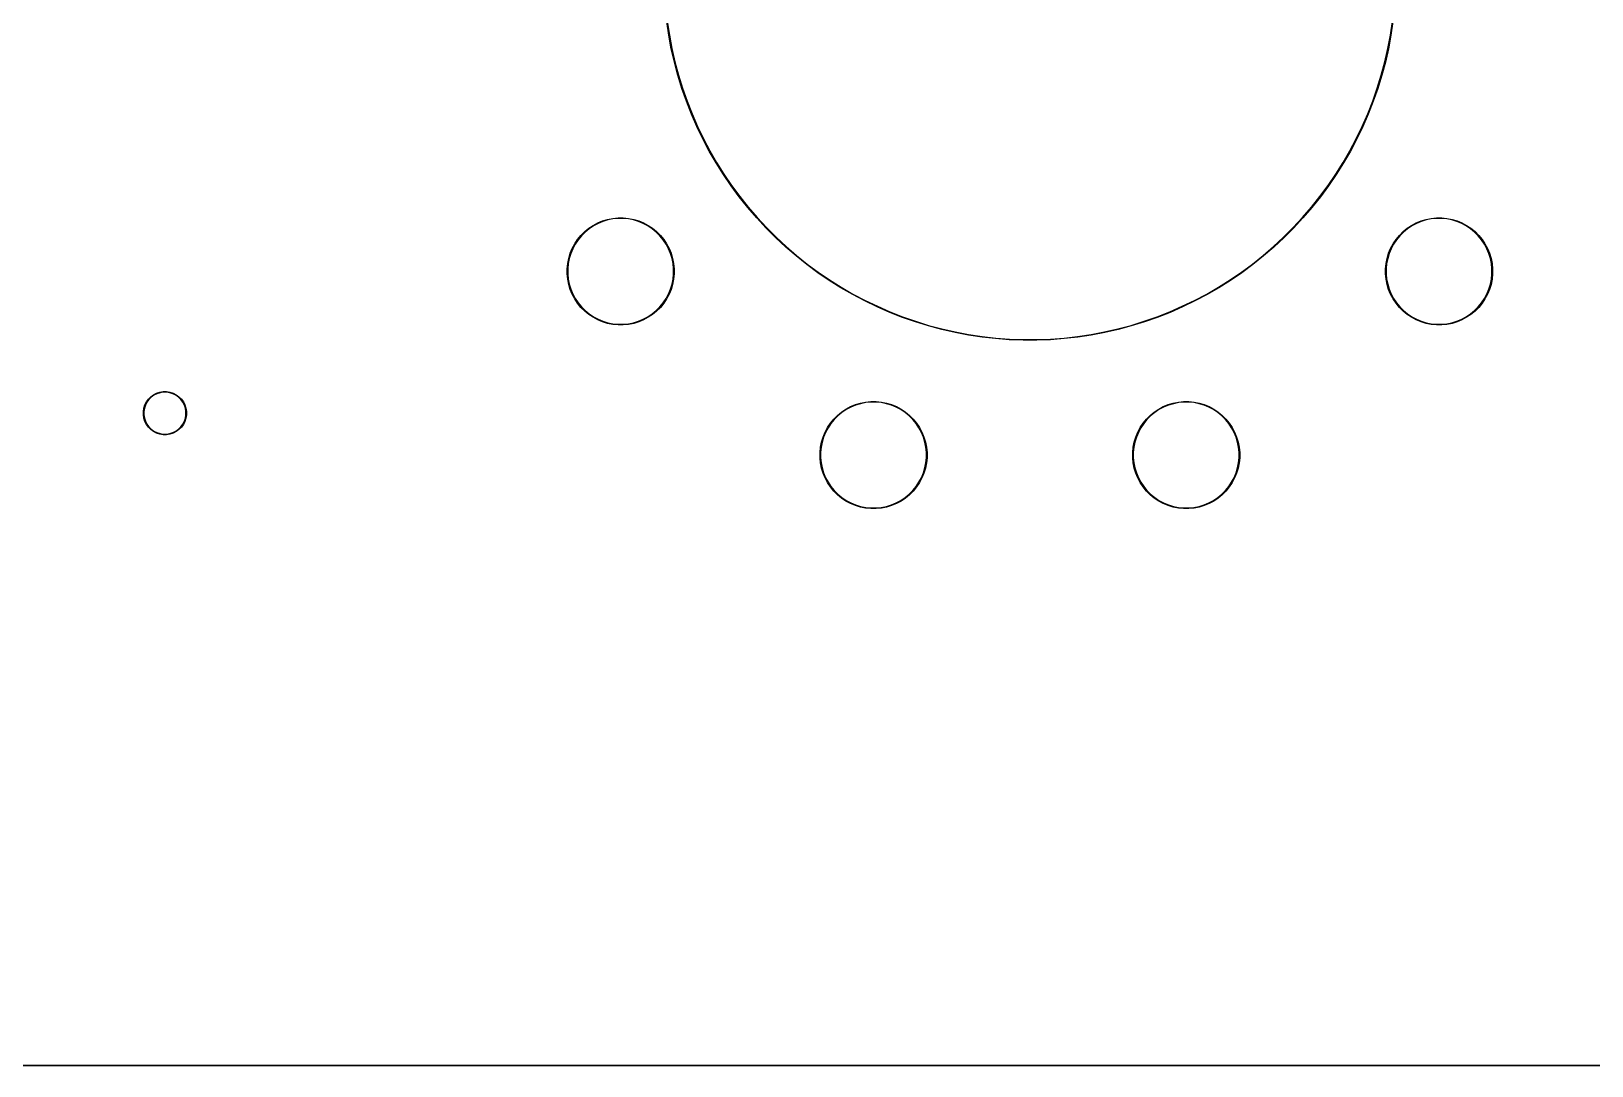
# Model space of a CAD drawing. Header units: millimetres. Extents: x 20 to 825, y -184 to -20.
# Drawn here: x 196.2 to 313.5, y -184 to -106.3 of the extents above; entities that cross this region are included whole.
import ezdxf

# ---------------------------------------------------------------- set-up
doc = ezdxf.new("R2010")
doc.units = ezdxf.units.MM
doc.layers.add('Edge.Cuts', color=254, linetype='CONTINUOUS', true_color=0xd0d2cd)

msp = doc.modelspace()

# ---------------------------------------------------------------- linework, layer by layer
at = {"layer": 'Edge.Cuts', "linetype": 'CONTINUOUS'}
for p, q in [((244.1139, -106.610609), (243.96048, -105.592733)), ((244.005289, -105.586834), (244.158457, -106.603038)), ((244.305273, -107.622036), (244.1139, -106.610609)), ((244.158457, -106.603038), (244.349515, -107.612805)), ((298.150485, -107.612805), (298.341543, -106.603038)), ((298.3861, -106.610609), (298.194727, -107.622036)), ((298.341543, -106.603038), (298.494711, -105.586834)), ((298.53952, -105.592733), (298.3861, -106.610609)), ((244.534329, -108.6256), (244.305273, -107.622036)), ((244.349515, -107.612805), (244.578196, -108.614721)), ((297.921804, -108.614721), (298.150485, -107.612805)), ((298.194727, -107.622036), (297.965671, -108.6256)), ((244.800751, -109.619897), (244.534329, -108.6256)), ((244.578196, -108.614721), (244.844179, -109.607386)), ((297.655821, -109.607386), (297.921804, -108.614721)), ((297.965671, -108.6256), (297.699249, -109.619897)), ((245.104164, -110.603538), (244.800751, -109.619897)), ((244.844179, -109.607386), (245.147094, -110.589411)), ((297.352906, -110.589411), (297.655821, -109.607386)), ((297.699249, -109.619897), (297.395836, -110.603538)), ((245.444144, -111.575146), (245.104164, -110.603538)), ((245.147094, -110.589411), (245.486516, -111.559424)), ((297.013484, -111.559424), (297.352906, -110.589411)), ((297.395836, -110.603538), (297.055856, -111.575146)), ((245.820216, -112.533361), (245.444144, -111.575146)), ((245.486516, -111.559424), (245.861971, -112.516066)), ((246.231854, -113.476846), (245.820216, -112.533361)), ((245.861971, -112.516066), (246.272933, -113.458001)), ((296.227067, -113.458001), (296.638029, -112.516066)), ((296.679784, -112.533361), (296.268146, -113.476846)), ((296.638029, -112.516066), (297.013484, -111.559424)), ((297.055856, -111.575146), (296.679784, -112.533361)), ((246.678482, -114.404278), (246.231854, -113.476846)), ((246.272933, -113.458001), (246.718827, -114.383911)), ((295.781173, -114.383911), (296.227067, -113.458001)), ((296.268146, -113.476846), (295.821518, -114.404278)), ((247.159475, -115.314362), (246.678482, -114.404278)), ((246.718827, -114.383911), (247.199031, -115.292501)), ((295.300969, -115.292501), (295.781173, -114.383911)), ((295.821518, -114.404278), (295.340525, -115.314362)), ((247.674162, -116.205825), (247.159475, -115.314362)), ((247.199031, -115.292501), (247.712872, -116.1825)), ((294.787128, -116.1825), (295.300969, -115.292501)), ((295.340525, -115.314362), (294.825838, -116.205825)), ((248.221821, -117.07742), (247.674162, -116.205825)), ((247.712872, -116.1825), (248.259632, -117.052663)), ((248.801687, -117.927927), (248.221821, -117.07742)), ((248.259632, -117.052663), (248.838546, -117.901774)), ((293.661454, -117.901774), (294.240368, -117.052663)), ((294.278179, -117.07742), (293.698313, -117.927927)), ((294.240368, -117.052663), (294.787128, -116.1825)), ((294.825838, -116.205825), (294.278179, -117.07742)), ((249.412949, -118.756158), (248.801687, -117.927927)), ((248.838546, -117.901774), (249.448805, -118.728645)), ((293.051195, -118.728645), (293.661454, -117.901774)), ((293.698313, -117.927927), (293.087051, -118.756158)), ((250.054753, -119.560954), (249.412949, -118.756158)), ((249.448805, -118.728645), (250.089554, -119.53212)), ((250.726199, -120.34119), (250.054753, -119.560954)), ((250.089554, -119.53212), (250.759899, -120.311074)), ((291.740101, -120.311074), (292.410446, -119.53212)), ((292.445247, -119.560954), (291.773801, -120.34119)), ((292.410446, -119.53212), (293.051195, -118.728645)), ((293.087051, -118.756158), (292.445247, -119.560954)), ((238.430736, -120.897642), (238.779091, -120.711443)), ((238.798419, -120.752309), (238.453977, -120.936417)), ((238.779091, -120.711443), (239.144018, -120.560285)), ((239.159248, -120.602849), (238.798419, -120.752309)), ((239.144018, -120.560285), (239.522005, -120.445624)), ((239.532989, -120.489475), (239.159248, -120.602849)), ((239.522005, -120.445624), (239.90941, -120.368565)), ((239.916043, -120.413281), (239.532989, -120.489475)), ((239.90941, -120.368565), (240.302503, -120.329848)), ((240.304721, -120.375), (239.916043, -120.413281)), ((240.302503, -120.329848), (240.697497, -120.329848)), ((240.695279, -120.375), (240.304721, -120.375)), ((241.083957, -120.413281), (240.695279, -120.375)), ((240.697497, -120.329848), (241.09059, -120.368565)), ((241.467011, -120.489475), (241.083957, -120.413281)), ((241.09059, -120.368565), (241.477995, -120.445624)), ((241.840752, -120.602849), (241.467011, -120.489475)), ((241.477995, -120.445624), (241.855982, -120.560285)), ((242.201581, -120.752309), (241.840752, -120.602849)), ((241.855982, -120.560285), (242.220909, -120.711443)), ((242.546023, -120.936417), (242.201581, -120.752309)), ((242.220909, -120.711443), (242.569264, -120.897642)), ((251.426351, -121.095773), (250.726199, -120.34119)), ((250.759899, -120.311074), (251.4589, -121.064419)), ((291.0411, -121.064419), (291.740101, -120.311074)), ((291.773801, -120.34119), (291.073649, -121.095773)), ((299.930736, -120.897642), (300.279091, -120.711443)), ((300.298419, -120.752309), (299.953977, -120.936417)), ((300.279091, -120.711443), (300.644018, -120.560285)), ((300.659248, -120.602849), (300.298419, -120.752309)), ((300.644018, -120.560285), (301.022005, -120.445624)), ((301.032989, -120.489475), (300.659248, -120.602849)), ((301.022005, -120.445624), (301.40941, -120.368565)), ((301.416043, -120.413281), (301.032989, -120.489475)), ((301.40941, -120.368565), (301.802503, -120.329848)), ((301.804721, -120.375), (301.416043, -120.413281)), ((301.802503, -120.329848), (302.197497, -120.329848)), ((302.195279, -120.375), (301.804721, -120.375)), ((302.583957, -120.413281), (302.195279, -120.375)), ((302.197497, -120.329848), (302.59059, -120.368565)), ((302.967011, -120.489475), (302.583957, -120.413281)), ((302.59059, -120.368565), (302.977995, -120.445624)), ((303.340752, -120.602849), (302.967011, -120.489475)), ((302.977995, -120.445624), (303.355982, -120.560285)), ((303.701581, -120.752309), (303.340752, -120.602849)), ((303.355982, -120.560285), (303.720909, -120.711443)), ((304.046023, -120.936417), (303.701581, -120.752309)), ((303.720909, -120.711443), (304.069264, -120.897642)), ((237.047642, -122.280736), (237.26709, -121.95231)), ((237.26709, -121.95231), (237.517672, -121.646975)), ((237.551167, -121.677334), (237.303399, -121.979239)), ((237.517672, -121.646975), (237.796975, -121.367672)), ((237.827334, -121.401167), (237.551167, -121.677334)), ((237.796975, -121.367672), (238.10231, -121.11709)), ((238.129239, -121.153399), (237.827334, -121.401167)), ((238.10231, -121.11709), (238.430736, -120.897642)), ((238.453977, -120.936417), (238.129239, -121.153399)), ((242.870761, -121.153399), (242.546023, -120.936417)), ((242.569264, -120.897642), (242.89769, -121.11709)), ((243.172666, -121.401167), (242.870761, -121.153399)), ((242.89769, -121.11709), (243.203025, -121.367672)), ((243.448833, -121.677334), (243.172666, -121.401167)), ((243.203025, -121.367672), (243.482328, -121.646975)), ((243.696601, -121.979239), (243.448833, -121.677334)), ((243.482328, -121.646975), (243.73291, -121.95231)), ((243.73291, -121.95231), (243.952358, -122.280736)), ((252.154227, -121.823649), (251.426351, -121.095773)), ((251.4589, -121.064419), (252.185581, -121.7911)), ((252.90881, -122.523801), (252.154227, -121.823649)), ((252.185581, -121.7911), (252.938926, -122.490101)), ((289.561074, -122.490101), (290.314419, -121.7911)), ((290.345773, -121.823649), (289.59119, -122.523801)), ((290.314419, -121.7911), (291.0411, -121.064419)), ((291.073649, -121.095773), (290.345773, -121.823649)), ((298.547642, -122.280736), (298.76709, -121.95231)), ((298.76709, -121.95231), (299.017672, -121.646975)), ((299.051167, -121.677334), (298.803399, -121.979239)), ((299.017672, -121.646975), (299.296975, -121.367672)), ((299.327334, -121.401167), (299.051167, -121.677334)), ((299.296975, -121.367672), (299.60231, -121.11709)), ((299.629239, -121.153399), (299.327334, -121.401167)), ((299.60231, -121.11709), (299.930736, -120.897642)), ((299.953977, -120.936417), (299.629239, -121.153399)), ((304.370761, -121.153399), (304.046023, -120.936417)), ((304.069264, -120.897642), (304.39769, -121.11709)), ((304.672666, -121.401167), (304.370761, -121.153399)), ((304.39769, -121.11709), (304.703025, -121.367672)), ((304.948833, -121.677334), (304.672666, -121.401167)), ((304.703025, -121.367672), (304.982328, -121.646975)), ((305.196601, -121.979239), (304.948833, -121.677334)), ((304.982328, -121.646975), (305.23291, -121.95231)), ((305.23291, -121.95231), (305.452358, -122.280736)), ((236.595624, -123.372005), (236.710285, -122.994018)), ((236.752849, -123.009248), (236.639475, -123.382989)), ((236.710285, -122.994018), (236.861443, -122.629091)), ((236.902309, -122.648419), (236.752849, -123.009248)), ((236.861443, -122.629091), (237.047642, -122.280736)), ((237.086417, -122.303977), (236.902309, -122.648419)), ((237.303399, -121.979239), (237.086417, -122.303977)), ((243.913583, -122.303977), (243.696601, -121.979239)), ((244.097691, -122.648419), (243.913583, -122.303977)), ((243.952358, -122.280736), (244.138557, -122.629091)), ((244.247151, -123.009248), (244.097691, -122.648419)), ((244.138557, -122.629091), (244.289715, -122.994018)), ((244.360525, -123.382989), (244.247151, -123.009248)), ((244.289715, -122.994018), (244.404376, -123.372005)), ((253.689046, -123.195247), (252.90881, -122.523801)), ((252.938926, -122.490101), (253.71788, -123.160446)), ((288.78212, -123.160446), (289.561074, -122.490101)), ((289.59119, -122.523801), (288.810954, -123.195247)), ((298.095624, -123.372005), (298.210285, -122.994018)), ((298.252849, -123.009248), (298.139475, -123.382989)), ((298.210285, -122.994018), (298.361443, -122.629091)), ((298.402309, -122.648419), (298.252849, -123.009248)), ((298.361443, -122.629091), (298.547642, -122.280736)), ((298.586417, -122.303977), (298.402309, -122.648419)), ((298.803399, -121.979239), (298.586417, -122.303977)), ((305.413583, -122.303977), (305.196601, -121.979239)), ((305.597691, -122.648419), (305.413583, -122.303977)), ((305.452358, -122.280736), (305.638557, -122.629091)), ((305.747151, -123.009248), (305.597691, -122.648419)), ((305.638557, -122.629091), (305.789715, -122.994018)), ((305.860525, -123.382989), (305.747151, -123.009248)), ((305.789715, -122.994018), (305.904376, -123.372005)), ((236.479848, -124.152503), (236.518565, -123.75941)), ((236.479848, -124.154721), (236.479848, -124.152503)), ((236.479848, -124.547497), (236.479848, -124.154721)), ((236.518565, -123.75941), (236.595624, -123.372005)), ((236.563281, -123.766043), (236.525, -124.154721)), ((236.525, -124.154721), (236.525, -124.545279)), ((236.639475, -123.382989), (236.563281, -123.766043)), ((244.436719, -123.766043), (244.360525, -123.382989)), ((244.404376, -123.372005), (244.481435, -123.75941)), ((244.475, -124.154721), (244.436719, -123.766043)), ((244.475, -124.545279), (244.475, -124.154721)), ((244.481435, -123.75941), (244.520152, -124.152503)), ((244.520152, -124.152503), (244.520152, -124.547497)), ((254.493842, -123.837051), (253.689046, -123.195247)), ((253.71788, -123.160446), (254.521355, -123.801195)), ((255.322073, -124.448313), (254.493842, -123.837051)), ((254.521355, -123.801195), (255.348226, -124.411454)), ((287.151774, -124.411454), (287.978645, -123.801195)), ((288.006158, -123.837051), (287.177927, -124.448313)), ((287.978645, -123.801195), (288.78212, -123.160446)), ((288.810954, -123.195247), (288.006158, -123.837051)), ((297.979848, -124.152503), (298.018565, -123.75941)), ((297.979848, -124.154721), (297.979848, -124.152503)), ((297.979848, -124.547497), (297.979848, -124.154721)), ((298.018565, -123.75941), (298.095624, -123.372005)), ((298.063281, -123.766043), (298.025, -124.154721)), ((298.025, -124.154721), (298.025, -124.545279)), ((298.139475, -123.382989), (298.063281, -123.766043)), ((305.936719, -123.766043), (305.860525, -123.382989)), ((305.904376, -123.372005), (305.981435, -123.75941)), ((305.975, -124.154721), (305.936719, -123.766043)), ((305.975, -124.545279), (305.975, -124.154721)), ((305.981435, -123.75941), (306.020152, -124.152503)), ((306.020152, -124.152503), (306.020152, -124.547497)), ((236.518565, -124.94059), (236.479848, -124.547497)), ((236.595624, -125.327995), (236.518565, -124.94059)), ((236.525, -124.545279), (236.563281, -124.933957)), ((236.563281, -124.933957), (236.639475, -125.317011)), ((236.710285, -125.705982), (236.595624, -125.327995)), ((236.639475, -125.317011), (236.752849, -125.690752)), ((244.247151, -125.690752), (244.360525, -125.317011)), ((244.404376, -125.327995), (244.289715, -125.705982)), ((244.360525, -125.317011), (244.436719, -124.933957)), ((244.481435, -124.94059), (244.404376, -125.327995)), ((244.436719, -124.933957), (244.475, -124.545279)), ((244.520152, -124.547497), (244.481435, -124.94059)), ((256.17258, -125.028179), (255.322073, -124.448313)), ((255.348226, -124.411454), (256.197337, -124.990368)), ((257.044175, -125.575838), (256.17258, -125.028179)), ((256.197337, -124.990368), (257.0675, -125.537128)), ((285.4325, -125.537128), (286.302663, -124.990368)), ((286.32742, -125.028179), (285.455825, -125.575838)), ((286.302663, -124.990368), (287.151774, -124.411454)), ((287.177927, -124.448313), (286.32742, -125.028179)), ((298.018565, -124.94059), (297.979848, -124.547497)), ((298.095624, -125.327995), (298.018565, -124.94059)), ((298.025, -124.545279), (298.063281, -124.933957)), ((298.063281, -124.933957), (298.139475, -125.317011)), ((298.210285, -125.705982), (298.095624, -125.327995)), ((298.139475, -125.317011), (298.252849, -125.690752)), ((305.747151, -125.690752), (305.860525, -125.317011)), ((305.904376, -125.327995), (305.789715, -125.705982)), ((305.860525, -125.317011), (305.936719, -124.933957)), ((305.981435, -124.94059), (305.904376, -125.327995)), ((305.936719, -124.933957), (305.975, -124.545279)), ((306.020152, -124.547497), (305.981435, -124.94059)), ((236.861443, -126.070909), (236.710285, -125.705982)), ((236.752849, -125.690752), (236.902309, -126.051581)), ((237.047642, -126.419264), (236.861443, -126.070909)), ((236.902309, -126.051581), (237.086417, -126.396023)), ((237.26709, -126.74769), (237.047642, -126.419264)), ((237.086417, -126.396023), (237.303399, -126.720761)), ((243.696601, -126.720761), (243.913583, -126.396023)), ((243.952358, -126.419264), (243.73291, -126.74769)), ((243.913583, -126.396023), (244.097691, -126.051581)), ((244.138557, -126.070909), (243.952358, -126.419264)), ((244.097691, -126.051581), (244.247151, -125.690752)), ((244.289715, -125.705982), (244.138557, -126.070909)), ((257.935638, -126.090525), (257.044175, -125.575838)), ((257.0675, -125.537128), (257.957499, -126.050969)), ((258.845722, -126.571518), (257.935638, -126.090525)), ((257.957499, -126.050969), (258.866089, -126.531173)), ((259.773154, -127.018146), (258.845722, -126.571518)), ((258.866089, -126.531173), (259.791999, -126.977067)), ((282.708001, -126.977067), (283.633911, -126.531173)), ((283.654278, -126.571518), (282.726846, -127.018146)), ((283.633911, -126.531173), (284.542501, -126.050969)), ((284.564362, -126.090525), (283.654278, -126.571518)), ((284.542501, -126.050969), (285.4325, -125.537128)), ((285.455825, -125.575838), (284.564362, -126.090525)), ((298.361443, -126.070909), (298.210285, -125.705982)), ((298.252849, -125.690752), (298.402309, -126.051581)), ((298.547642, -126.419264), (298.361443, -126.070909)), ((298.402309, -126.051581), (298.586417, -126.396023)), ((298.76709, -126.74769), (298.547642, -126.419264)), ((298.586417, -126.396023), (298.803399, -126.720761)), ((305.196601, -126.720761), (305.413583, -126.396023)), ((305.452358, -126.419264), (305.23291, -126.74769)), ((305.413583, -126.396023), (305.597691, -126.051581)), ((305.638557, -126.070909), (305.452358, -126.419264)), ((305.597691, -126.051581), (305.747151, -125.690752)), ((305.789715, -125.705982), (305.638557, -126.070909)), ((237.517672, -127.053025), (237.26709, -126.74769)), ((237.303399, -126.720761), (237.551167, -127.022666)), ((237.796975, -127.332328), (237.517672, -127.053025)), ((237.551167, -127.022666), (237.827334, -127.298833)), ((238.10231, -127.58291), (237.796975, -127.332328)), ((237.827334, -127.298833), (238.129239, -127.546601)), ((238.430736, -127.802358), (238.10231, -127.58291)), ((238.129239, -127.546601), (238.453977, -127.763583)), ((238.779091, -127.988557), (238.430736, -127.802358)), ((238.453977, -127.763583), (238.798419, -127.947691)), ((242.201581, -127.947691), (242.546023, -127.763583)), ((242.569264, -127.802358), (242.220909, -127.988557)), ((242.546023, -127.763583), (242.870761, -127.546601)), ((242.89769, -127.58291), (242.569264, -127.802358)), ((242.870761, -127.546601), (243.172666, -127.298833)), ((243.203025, -127.332328), (242.89769, -127.58291)), ((243.172666, -127.298833), (243.448833, -127.022666)), ((243.482328, -127.053025), (243.203025, -127.332328)), ((243.448833, -127.022666), (243.696601, -126.720761)), ((243.73291, -126.74769), (243.482328, -127.053025)), ((260.716639, -127.429784), (259.773154, -127.018146)), ((259.791999, -126.977067), (260.733934, -127.388029)), ((261.674854, -127.805856), (260.716639, -127.429784)), ((260.733934, -127.388029), (261.690576, -127.763484)), ((262.646462, -128.145836), (261.674854, -127.805856)), ((261.690576, -127.763484), (262.660589, -128.102906)), ((279.839411, -128.102906), (280.809424, -127.763484)), ((280.825146, -127.805856), (279.853538, -128.145836)), ((280.809424, -127.763484), (281.766066, -127.388029)), ((281.783361, -127.429784), (280.825146, -127.805856)), ((281.766066, -127.388029), (282.708001, -126.977067)), ((282.726846, -127.018146), (281.783361, -127.429784)), ((299.017672, -127.053025), (298.76709, -126.74769)), ((298.803399, -126.720761), (299.051167, -127.022666)), ((299.296975, -127.332328), (299.017672, -127.053025)), ((299.051167, -127.022666), (299.327334, -127.298833)), ((299.60231, -127.58291), (299.296975, -127.332328)), ((299.327334, -127.298833), (299.629239, -127.546601)), ((299.930736, -127.802358), (299.60231, -127.58291)), ((299.629239, -127.546601), (299.953977, -127.763583)), ((300.279091, -127.988557), (299.930736, -127.802358)), ((299.953977, -127.763583), (300.298419, -127.947691)), ((303.701581, -127.947691), (304.046023, -127.763583)), ((304.069264, -127.802358), (303.720909, -127.988557)), ((304.046023, -127.763583), (304.370761, -127.546601)), ((304.39769, -127.58291), (304.069264, -127.802358)), ((304.370761, -127.546601), (304.672666, -127.298833)), ((304.703025, -127.332328), (304.39769, -127.58291)), ((304.672666, -127.298833), (304.948833, -127.022666)), ((304.982328, -127.053025), (304.703025, -127.332328)), ((304.948833, -127.022666), (305.196601, -126.720761)), ((305.23291, -126.74769), (304.982328, -127.053025)), ((239.144018, -128.139715), (238.779091, -127.988557)), ((238.798419, -127.947691), (239.159248, -128.097151)), ((239.522005, -128.254376), (239.144018, -128.139715)), ((239.159248, -128.097151), (239.532989, -128.210525)), ((239.90941, -128.331435), (239.522005, -128.254376)), ((239.532989, -128.210525), (239.916043, -128.286719)), ((240.302503, -128.370152), (239.90941, -128.331435)), ((239.916043, -128.286719), (240.304721, -128.325)), ((240.697497, -128.370152), (240.302503, -128.370152)), ((240.304721, -128.325), (240.695279, -128.325)), ((240.695279, -128.325), (241.083957, -128.286719)), ((241.09059, -128.331435), (240.697497, -128.370152)), ((241.083957, -128.286719), (241.467011, -128.210525)), ((241.477995, -128.254376), (241.09059, -128.331435)), ((241.467011, -128.210525), (241.840752, -128.097151)), ((241.855982, -128.139715), (241.477995, -128.254376)), ((241.840752, -128.097151), (242.201581, -127.947691)), ((242.220909, -127.988557), (241.855982, -128.139715)), ((263.630103, -128.449249), (262.646462, -128.145836)), ((262.660589, -128.102906), (263.642614, -128.405821)), ((264.6244, -128.715671), (263.630103, -128.449249)), ((263.642614, -128.405821), (264.635279, -128.671804)), ((265.627964, -128.944727), (264.6244, -128.715671)), ((264.635279, -128.671804), (265.637195, -128.900485)), ((266.639391, -129.1361), (265.627964, -128.944727)), ((265.637195, -128.900485), (266.646962, -129.091543)), ((275.853038, -129.091543), (276.862805, -128.900485)), ((276.872036, -128.944727), (275.860609, -129.1361)), ((276.862805, -128.900485), (277.864721, -128.671804)), ((277.8756, -128.715671), (276.872036, -128.944727)), ((277.864721, -128.671804), (278.857386, -128.405821)), ((278.869897, -128.449249), (277.8756, -128.715671)), ((278.857386, -128.405821), (279.839411, -128.102906)), ((279.853538, -128.145836), (278.869897, -128.449249)), ((300.644018, -128.139715), (300.279091, -127.988557)), ((300.298419, -127.947691), (300.659248, -128.097151)), ((301.022005, -128.254376), (300.644018, -128.139715)), ((300.659248, -128.097151), (301.032989, -128.210525)), ((301.40941, -128.331435), (301.022005, -128.254376)), ((301.032989, -128.210525), (301.416043, -128.286719)), ((301.802503, -128.370152), (301.40941, -128.331435)), ((301.416043, -128.286719), (301.804721, -128.325)), ((302.197497, -128.370152), (301.802503, -128.370152)), ((301.804721, -128.325), (302.195279, -128.325)), ((302.195279, -128.325), (302.583957, -128.286719)), ((302.59059, -128.331435), (302.197497, -128.370152)), ((302.583957, -128.286719), (302.967011, -128.210525)), ((302.977995, -128.254376), (302.59059, -128.331435)), ((302.967011, -128.210525), (303.340752, -128.097151)), ((303.355982, -128.139715), (302.977995, -128.254376)), ((303.340752, -128.097151), (303.701581, -127.947691)), ((303.720909, -127.988557), (303.355982, -128.139715)), ((267.657267, -129.28952), (266.639391, -129.1361)), ((266.646962, -129.091543), (267.663166, -129.244711)), ((268.680167, -129.404773), (267.657267, -129.28952)), ((267.663166, -129.244711), (268.684386, -129.359775)), ((269.706661, -129.481698), (268.680167, -129.404773)), ((268.684386, -129.359775), (269.709195, -129.436574)), ((270.735314, -129.520188), (269.706661, -129.481698)), ((269.709195, -129.436574), (270.736159, -129.475)), ((271.764686, -129.520188), (270.735314, -129.520188)), ((270.736159, -129.475), (271.763841, -129.475)), ((271.763841, -129.475), (272.790805, -129.436574)), ((272.793339, -129.481698), (271.764686, -129.520188)), ((272.790805, -129.436574), (273.815614, -129.359775)), ((273.819833, -129.404773), (272.793339, -129.481698)), ((273.815614, -129.359775), (274.836834, -129.244711)), ((274.842733, -129.28952), (273.819833, -129.404773)), ((274.836834, -129.244711), (275.853038, -129.091543)), ((275.860609, -129.1361), (274.842733, -129.28952)), ((205.194647, -133.76434), (205.40094, -133.61446)), ((205.42452, -133.652939), (205.223957, -133.798657)), ((205.40094, -133.61446), (205.628139, -133.498696)), ((205.64541, -133.54039), (205.42452, -133.652939)), ((205.628139, -133.498696), (205.870651, -133.419899)), ((205.881187, -133.463782), (205.64541, -133.54039)), ((205.870651, -133.419899), (206.122504, -133.380009)), ((206.126045, -133.425), (205.881187, -133.463782)), ((206.122504, -133.380009), (206.377496, -133.380009)), ((206.373955, -133.425), (206.126045, -133.425)), ((206.618813, -133.463782), (206.373955, -133.425)), ((206.377496, -133.380009), (206.629349, -133.419899)), ((206.85459, -133.54039), (206.618813, -133.463782)), ((206.629349, -133.419899), (206.871861, -133.498696)), ((207.07548, -133.652939), (206.85459, -133.54039)), ((206.871861, -133.498696), (207.09906, -133.61446)), ((207.276043, -133.798657), (207.07548, -133.652939)), ((207.09906, -133.61446), (207.305353, -133.76434)), ((204.630009, -134.872504), (204.669899, -134.620651)), ((204.669899, -134.620651), (204.748696, -134.378139)), ((204.713782, -134.631187), (204.675, -134.876045)), ((204.79039, -134.39541), (204.713782, -134.631187)), ((204.748696, -134.378139), (204.86446, -134.15094)), ((204.902939, -134.17452), (204.79039, -134.39541)), ((204.86446, -134.15094), (205.01434, -133.944647)), ((205.048657, -133.973957), (204.902939, -134.17452)), ((205.01434, -133.944647), (205.194647, -133.76434)), ((205.223957, -133.798657), (205.048657, -133.973957)), ((207.451343, -133.973957), (207.276043, -133.798657)), ((207.305353, -133.76434), (207.48566, -133.944647)), ((207.597061, -134.17452), (207.451343, -133.973957)), ((207.48566, -133.944647), (207.63554, -134.15094)), ((207.70961, -134.39541), (207.597061, -134.17452)), ((207.63554, -134.15094), (207.751304, -134.378139)), ((207.786218, -134.631187), (207.70961, -134.39541)), ((207.751304, -134.378139), (207.830101, -134.620651)), ((207.825, -134.876045), (207.786218, -134.631187)), ((207.830101, -134.620651), (207.869991, -134.872504)), ((257.10231, -134.91709), (257.430736, -134.697642)), ((257.453977, -134.736417), (257.129239, -134.953399)), ((257.430736, -134.697642), (257.779091, -134.511443)), ((257.798419, -134.552309), (257.453977, -134.736417)), ((257.779091, -134.511443), (258.144018, -134.360285)), ((258.159248, -134.402849), (257.798419, -134.552309)), ((258.144018, -134.360285), (258.522005, -134.245624)), ((258.532989, -134.289475), (258.159248, -134.402849)), ((258.522005, -134.245624), (258.90941, -134.168565)), ((258.916043, -134.213281), (258.532989, -134.289475)), ((258.90941, -134.168565), (259.302503, -134.129848)), ((259.304721, -134.175), (258.916043, -134.213281)), ((259.302503, -134.129848), (259.697497, -134.129848)), ((259.695279, -134.175), (259.304721, -134.175)), ((260.083957, -134.213281), (259.695279, -134.175)), ((259.697497, -134.129848), (260.09059, -134.168565)), ((260.467011, -134.289475), (260.083957, -134.213281)), ((260.09059, -134.168565), (260.477995, -134.245624)), ((260.840752, -134.402849), (260.467011, -134.289475)), ((260.477995, -134.245624), (260.855982, -134.360285)), ((261.201581, -134.552309), (260.840752, -134.402849)), ((260.855982, -134.360285), (261.220909, -134.511443)), ((261.546023, -134.736417), (261.201581, -134.552309)), ((261.220909, -134.511443), (261.569264, -134.697642)), ((261.870761, -134.953399), (261.546023, -134.736417)), ((261.569264, -134.697642), (261.89769, -134.91709)), ((280.60231, -134.91709), (280.930736, -134.697642)), ((280.953977, -134.736417), (280.629239, -134.953399)), ((280.930736, -134.697642), (281.279091, -134.511443)), ((281.298419, -134.552309), (280.953977, -134.736417)), ((281.279091, -134.511443), (281.644018, -134.360285)), ((281.659248, -134.402849), (281.298419, -134.552309)), ((281.644018, -134.360285), (282.022005, -134.245624)), ((282.032989, -134.289475), (281.659248, -134.402849)), ((282.022005, -134.245624), (282.40941, -134.168565)), ((282.416043, -134.213281), (282.032989, -134.289475)), ((282.40941, -134.168565), (282.802503, -134.129848)), ((282.804721, -134.175), (282.416043, -134.213281)), ((282.802503, -134.129848), (283.197497, -134.129848)), ((283.195279, -134.175), (282.804721, -134.175)), ((283.583957, -134.213281), (283.195279, -134.175)), ((283.197497, -134.129848), (283.59059, -134.168565)), ((283.967011, -134.289475), (283.583957, -134.213281)), ((283.59059, -134.168565), (283.977995, -134.245624)), ((284.340752, -134.402849), (283.967011, -134.289475)), ((283.977995, -134.245624), (284.355982, -134.360285)), ((284.701581, -134.552309), (284.340752, -134.402849)), ((284.355982, -134.360285), (284.720909, -134.511443)), ((285.046023, -134.736417), (284.701581, -134.552309)), ((284.720909, -134.511443), (285.069264, -134.697642)), ((285.370761, -134.953399), (285.046023, -134.736417)), ((285.069264, -134.697642), (285.39769, -134.91709)), ((204.630009, -134.876045), (204.630009, -134.872504)), ((204.630009, -135.127496), (204.630009, -134.876045)), ((204.669899, -135.379349), (204.630009, -135.127496)), ((204.748696, -135.621861), (204.669899, -135.379349)), ((204.675, -134.876045), (204.675, -135.123955)), ((204.675, -135.123955), (204.713782, -135.368813)), ((204.713782, -135.368813), (204.79039, -135.60459)), ((204.86446, -135.84906), (204.748696, -135.621861)), ((204.79039, -135.60459), (204.902939, -135.82548)), ((205.01434, -136.055353), (204.86446, -135.84906)), ((204.902939, -135.82548), (205.048657, -136.026043)), ((205.048657, -136.026043), (205.223957, -136.201343)), ((207.276043, -136.201343), (207.451343, -136.026043)), ((207.451343, -136.026043), (207.597061, -135.82548)), ((207.63554, -135.84906), (207.48566, -136.055353)), ((207.597061, -135.82548), (207.70961, -135.60459)), ((207.751304, -135.621861), (207.63554, -135.84906)), ((207.70961, -135.60459), (207.786218, -135.368813)), ((207.830101, -135.379349), (207.751304, -135.621861)), ((207.786218, -135.368813), (207.825, -135.123955)), ((207.825, -135.123955), (207.825, -134.876045)), ((207.869991, -135.127496), (207.830101, -135.379349)), ((207.869991, -134.872504), (207.869991, -135.127496)), ((256.047642, -136.080736), (256.26709, -135.75231)), ((256.303399, -135.779239), (256.086417, -136.103977)), ((256.26709, -135.75231), (256.517672, -135.446975)), ((256.551167, -135.477334), (256.303399, -135.779239)), ((256.517672, -135.446975), (256.796975, -135.167672)), ((256.827334, -135.201167), (256.551167, -135.477334)), ((256.796975, -135.167672), (257.10231, -134.91709)), ((257.129239, -134.953399), (256.827334, -135.201167)), ((262.172666, -135.201167), (261.870761, -134.953399)), ((261.89769, -134.91709), (262.203025, -135.167672)), ((262.448833, -135.477334), (262.172666, -135.201167)), ((262.203025, -135.167672), (262.482328, -135.446975)), ((262.696601, -135.779239), (262.448833, -135.477334)), ((262.482328, -135.446975), (262.73291, -135.75231)), ((262.913583, -136.103977), (262.696601, -135.779239)), ((262.73291, -135.75231), (262.952358, -136.080736)), ((279.547642, -136.080736), (279.76709, -135.75231)), ((279.803399, -135.779239), (279.586417, -136.103977)), ((279.76709, -135.75231), (280.017672, -135.446975)), ((280.051167, -135.477334), (279.803399, -135.779239)), ((280.017672, -135.446975), (280.296975, -135.167672)), ((280.327334, -135.201167), (280.051167, -135.477334)), ((280.296975, -135.167672), (280.60231, -134.91709)), ((280.629239, -134.953399), (280.327334, -135.201167)), ((285.672666, -135.201167), (285.370761, -134.953399)), ((285.39769, -134.91709), (285.703025, -135.167672)), ((285.948833, -135.477334), (285.672666, -135.201167)), ((285.703025, -135.167672), (285.982328, -135.446975)), ((286.196601, -135.779239), (285.948833, -135.477334)), ((285.982328, -135.446975), (286.23291, -135.75231)), ((286.413583, -136.103977), (286.196601, -135.779239)), ((286.23291, -135.75231), (286.452358, -136.080736)), ((205.194647, -136.23566), (205.01434, -136.055353)), ((205.40094, -136.38554), (205.194647, -136.23566)), ((205.223957, -136.201343), (205.42452, -136.347061)), ((205.628139, -136.501304), (205.40094, -136.38554)), ((205.42452, -136.347061), (205.64541, -136.45961)), ((205.870651, -136.580101), (205.628139, -136.501304)), ((205.64541, -136.45961), (205.881187, -136.536218)), ((206.122504, -136.619991), (205.870651, -136.580101)), ((205.881187, -136.536218), (206.126045, -136.575)), ((206.377496, -136.619991), (206.122504, -136.619991)), ((206.126045, -136.575), (206.373955, -136.575)), ((206.373955, -136.575), (206.618813, -136.536218)), ((206.629349, -136.580101), (206.377496, -136.619991)), ((206.618813, -136.536218), (206.85459, -136.45961)), ((206.871861, -136.501304), (206.629349, -136.580101)), ((206.85459, -136.45961), (207.07548, -136.347061)), ((207.09906, -136.38554), (206.871861, -136.501304)), ((207.07548, -136.347061), (207.276043, -136.201343)), ((207.305353, -136.23566), (207.09906, -136.38554)), ((207.48566, -136.055353), (207.305353, -136.23566)), ((255.518565, -137.55941), (255.595624, -137.172005)), ((255.639475, -137.182989), (255.563281, -137.566043)), ((255.595624, -137.172005), (255.710285, -136.794018)), ((255.752849, -136.809248), (255.639475, -137.182989)), ((255.710285, -136.794018), (255.861443, -136.429091)), ((255.902309, -136.448419), (255.752849, -136.809248)), ((255.861443, -136.429091), (256.047642, -136.080736)), ((256.086417, -136.103977), (255.902309, -136.448419)), ((263.097691, -136.448419), (262.913583, -136.103977)), ((262.952358, -136.080736), (263.138557, -136.429091)), ((263.247151, -136.809248), (263.097691, -136.448419)), ((263.138557, -136.429091), (263.289715, -136.794018)), ((263.360525, -137.182989), (263.247151, -136.809248)), ((263.289715, -136.794018), (263.404376, -137.172005)), ((263.436719, -137.566043), (263.360525, -137.182989)), ((263.404376, -137.172005), (263.481435, -137.55941)), ((279.018565, -137.55941), (279.095624, -137.172005)), ((279.139475, -137.182989), (279.063281, -137.566043)), ((279.095624, -137.172005), (279.210285, -136.794018)), ((279.252849, -136.809248), (279.139475, -137.182989)), ((279.210285, -136.794018), (279.361443, -136.429091)), ((279.402309, -136.448419), (279.252849, -136.809248)), ((279.361443, -136.429091), (279.547642, -136.080736)), ((279.586417, -136.103977), (279.402309, -136.448419)), ((286.597691, -136.448419), (286.413583, -136.103977)), ((286.452358, -136.080736), (286.638557, -136.429091)), ((286.747151, -136.809248), (286.597691, -136.448419)), ((286.638557, -136.429091), (286.789715, -136.794018)), ((286.860525, -137.182989), (286.747151, -136.809248)), ((286.789715, -136.794018), (286.904376, -137.172005)), ((286.936719, -137.566043), (286.860525, -137.182989)), ((286.904376, -137.172005), (286.981435, -137.55941)), ((255.479848, -137.952503), (255.518565, -137.55941)), ((255.479848, -137.954721), (255.479848, -137.952503)), ((255.479848, -138.347497), (255.479848, -137.954721)), ((255.518565, -138.74059), (255.479848, -138.347497)), ((255.563281, -137.566043), (255.525, -137.954721)), ((255.525, -137.954721), (255.525, -138.345279)), ((255.525, -138.345279), (255.563281, -138.733957)), ((263.475, -137.954721), (263.436719, -137.566043)), ((263.436719, -138.733957), (263.475, -138.345279)), ((263.475, -138.345279), (263.475, -137.954721)), ((263.481435, -137.55941), (263.520152, -137.952503)), ((263.520152, -138.347497), (263.481435, -138.74059)), ((263.520152, -137.952503), (263.520152, -138.347497)), ((278.979848, -137.952503), (279.018565, -137.55941)), ((278.979848, -137.954721), (278.979848, -137.952503)), ((278.979848, -138.347497), (278.979848, -137.954721)), ((279.018565, -138.74059), (278.979848, -138.347497)), ((279.063281, -137.566043), (279.025, -137.954721)), ((279.025, -137.954721), (279.025, -138.345279)), ((279.025, -138.345279), (279.063281, -138.733957)), ((286.975, -137.954721), (286.936719, -137.566043)), ((286.936719, -138.733957), (286.975, -138.345279)), ((286.975, -138.345279), (286.975, -137.954721)), ((286.981435, -137.55941), (287.020152, -137.952503)), ((287.020152, -138.347497), (286.981435, -138.74059)), ((287.020152, -137.952503), (287.020152, -138.347497)), ((255.595624, -139.127995), (255.518565, -138.74059)), ((255.563281, -138.733957), (255.639475, -139.117011)), ((255.710285, -139.505982), (255.595624, -139.127995)), ((255.639475, -139.117011), (255.752849, -139.490752)), ((255.861443, -139.870909), (255.710285, -139.505982)), ((255.752849, -139.490752), (255.902309, -139.851581)), ((263.097691, -139.851581), (263.247151, -139.490752)), ((263.289715, -139.505982), (263.138557, -139.870909)), ((263.247151, -139.490752), (263.360525, -139.117011)), ((263.404376, -139.127995), (263.289715, -139.505982)), ((263.360525, -139.117011), (263.436719, -138.733957)), ((263.481435, -138.74059), (263.404376, -139.127995)), ((279.095624, -139.127995), (279.018565, -138.74059)), ((279.063281, -138.733957), (279.139475, -139.117011)), ((279.210285, -139.505982), (279.095624, -139.127995)), ((279.139475, -139.117011), (279.252849, -139.490752)), ((279.361443, -139.870909), (279.210285, -139.505982)), ((279.252849, -139.490752), (279.402309, -139.851581)), ((286.597691, -139.851581), (286.747151, -139.490752)), ((286.789715, -139.505982), (286.638557, -139.870909)), ((286.747151, -139.490752), (286.860525, -139.117011)), ((286.904376, -139.127995), (286.789715, -139.505982)), ((286.860525, -139.117011), (286.936719, -138.733957)), ((286.981435, -138.74059), (286.904376, -139.127995)), ((256.047642, -140.219264), (255.861443, -139.870909)), ((255.902309, -139.851581), (256.086417, -140.196023)), ((256.26709, -140.54769), (256.047642, -140.219264)), ((256.086417, -140.196023), (256.303399, -140.520761)), ((256.517672, -140.853025), (256.26709, -140.54769)), ((256.303399, -140.520761), (256.551167, -140.822666)), ((262.448833, -140.822666), (262.696601, -140.520761)), ((262.73291, -140.54769), (262.482328, -140.853025)), ((262.696601, -140.520761), (262.913583, -140.196023)), ((262.952358, -140.219264), (262.73291, -140.54769)), ((262.913583, -140.196023), (263.097691, -139.851581)), ((263.138557, -139.870909), (262.952358, -140.219264)), ((279.547642, -140.219264), (279.361443, -139.870909)), ((279.402309, -139.851581), (279.586417, -140.196023)), ((279.76709, -140.54769), (279.547642, -140.219264)), ((279.586417, -140.196023), (279.803399, -140.520761)), ((280.017672, -140.853025), (279.76709, -140.54769)), ((279.803399, -140.520761), (280.051167, -140.822666)), ((285.948833, -140.822666), (286.196601, -140.520761)), ((286.23291, -140.54769), (285.982328, -140.853025)), ((286.196601, -140.520761), (286.413583, -140.196023)), ((286.452358, -140.219264), (286.23291, -140.54769)), ((286.413583, -140.196023), (286.597691, -139.851581)), ((286.638557, -139.870909), (286.452358, -140.219264)), ((256.796975, -141.132328), (256.517672, -140.853025)), ((256.551167, -140.822666), (256.827334, -141.098833)), ((257.10231, -141.38291), (256.796975, -141.132328)), ((256.827334, -141.098833), (257.129239, -141.346601)), ((257.430736, -141.602358), (257.10231, -141.38291)), ((257.129239, -141.346601), (257.453977, -141.563583)), ((257.779091, -141.788557), (257.430736, -141.602358)), ((257.453977, -141.563583), (257.798419, -141.747691)), ((258.144018, -141.939715), (257.779091, -141.788557)), ((257.798419, -141.747691), (258.159248, -141.897151)), ((258.159248, -141.897151), (258.532989, -142.010525)), ((260.467011, -142.010525), (260.840752, -141.897151)), ((260.840752, -141.897151), (261.201581, -141.747691)), ((261.220909, -141.788557), (260.855982, -141.939715)), ((261.201581, -141.747691), (261.546023, -141.563583)), ((261.569264, -141.602358), (261.220909, -141.788557)), ((261.546023, -141.563583), (261.870761, -141.346601)), ((261.89769, -141.38291), (261.569264, -141.602358)), ((261.870761, -141.346601), (262.172666, -141.098833)), ((262.203025, -141.132328), (261.89769, -141.38291)), ((262.172666, -141.098833), (262.448833, -140.822666)), ((262.482328, -140.853025), (262.203025, -141.132328)), ((280.296975, -141.132328), (280.017672, -140.853025)), ((280.051167, -140.822666), (280.327334, -141.098833)), ((280.60231, -141.38291), (280.296975, -141.132328)), ((280.327334, -141.098833), (280.629239, -141.346601)), ((280.930736, -141.602358), (280.60231, -141.38291)), ((280.629239, -141.346601), (280.953977, -141.563583)), ((281.279091, -141.788557), (280.930736, -141.602358)), ((280.953977, -141.563583), (281.298419, -141.747691)), ((281.644018, -141.939715), (281.279091, -141.788557)), ((281.298419, -141.747691), (281.659248, -141.897151)), ((281.659248, -141.897151), (282.032989, -142.010525)), ((283.967011, -142.010525), (284.340752, -141.897151)), ((284.340752, -141.897151), (284.701581, -141.747691)), ((284.720909, -141.788557), (284.355982, -141.939715)), ((284.701581, -141.747691), (285.046023, -141.563583)), ((285.069264, -141.602358), (284.720909, -141.788557)), ((285.046023, -141.563583), (285.370761, -141.346601)), ((285.39769, -141.38291), (285.069264, -141.602358)), ((285.370761, -141.346601), (285.672666, -141.098833)), ((285.703025, -141.132328), (285.39769, -141.38291)), ((285.672666, -141.098833), (285.948833, -140.822666)), ((285.982328, -140.853025), (285.703025, -141.132328)), ((258.522005, -142.054376), (258.144018, -141.939715)), ((258.90941, -142.131435), (258.522005, -142.054376)), ((258.532989, -142.010525), (258.916043, -142.086719)), ((259.302503, -142.170152), (258.90941, -142.131435)), ((258.916043, -142.086719), (259.304721, -142.125)), ((259.697497, -142.170152), (259.302503, -142.170152)), ((259.304721, -142.125), (259.695279, -142.125)), ((259.695279, -142.125), (260.083957, -142.086719)), ((260.09059, -142.131435), (259.697497, -142.170152)), ((260.083957, -142.086719), (260.467011, -142.010525)), ((260.477995, -142.054376), (260.09059, -142.131435)), ((260.855982, -141.939715), (260.477995, -142.054376)), ((282.022005, -142.054376), (281.644018, -141.939715)), ((282.40941, -142.131435), (282.022005, -142.054376)), ((282.032989, -142.010525), (282.416043, -142.086719)), ((282.802503, -142.170152), (282.40941, -142.131435)), ((282.416043, -142.086719), (282.804721, -142.125)), ((283.197497, -142.170152), (282.802503, -142.170152)), ((282.804721, -142.125), (283.195279, -142.125)), ((283.195279, -142.125), (283.583957, -142.086719)), ((283.59059, -142.131435), (283.197497, -142.170152)), ((283.583957, -142.086719), (283.967011, -142.010525)), ((283.977995, -142.054376), (283.59059, -142.131435)), ((284.355982, -141.939715), (283.977995, -142.054376)), ((825, -184.025), (20, -184.025)), ((20.025, -183.975), (824.975, -183.975))]:
    msp.add_line(p, q, dxfattribs=at)

doc.saveas('drawing.dxf')
